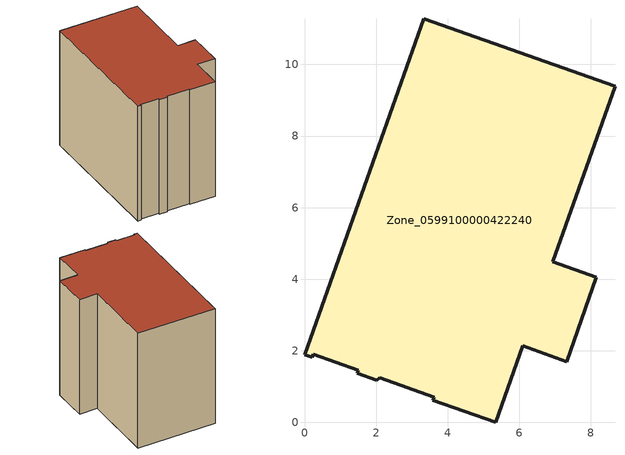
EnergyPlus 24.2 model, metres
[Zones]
Zone_0599100000422240
 floor ground (C_G): 0.24,1.91 0.22,1.82 0,1.9 3.33,11.28 8.67,9.39 6.93,4.49 8.15,4.05 7.32,1.7 6.09,2.14 5.34,0 3.58,0.62 3.62,0.71 2.1,1.25 2.02,1.18 1.48,1.37 1.51,1.46 z0.46
 wall outside (C_F): 6.09,2.14 7.32,1.7 8.15,4.05 6.93,4.49 8.67,9.39 3.33,11.28 0,1.9 0.22,1.82 0.24,1.91 1.51,1.46 1.48,1.37 2.02,1.18 2.1,1.25 3.62,0.71 3.58,0.62 5.34,0 6.09,2.14 z0.46:9.24
 roof outside (C_R): 0.22,1.82 0.24,1.91 1.51,1.46 1.48,1.37 2.02,1.18 2.1,1.25 3.62,0.71 3.58,0.62 5.34,0 6.09,2.14 7.32,1.7 8.15,4.05 6.93,4.49 8.67,9.39 3.33,11.28 0,1.9 z9.24
[BUILDING]
Pand.0599100000422240: North Axis=0; Terrain=City; Loads Convergence Tolerance Value=0.04; Temperature Convergence Tolerance Value=0.4; Solar Distribution=FullExterior; Maximum Number of Warmup Days=25; Minimum Number of Warmup Days=1
[Site:Location]
Rotterdam.The.Hague.AP_ZH_NLD Design_Conditions: Latitude=51.96; Longitude=4.45; Time Zone=1; Elevation=-4.5
[SITE:GROUNDTEMPERATURE:BUILDINGSURFACE]
18, 18, 18, 18, 18, 18, 18, 18, 18, 18, 18, 18
[MATERIAL] Thermal Absorptance=0.9; Solar Absorptance=0.7; Visible Absorptance=0.7
Name | Roughness | Thickness | Conductivity | Density | Specific Heat
G.TC.1992-2005 | MediumSmooth | 0.15 | 0.06 | 540 | 1210
F.TC.1992-2005 | Rough | 0.3 | 0.12 | 1920 | 840
R.TC.1992-2005 | MediumRough | 0.2 | 0.08 | 1500 | 1000
[CONSTRUCTION]
C_G: G.TC.1992-2005
C_F: F.TC.1992-2005
C_R: R.TC.1992-2005
[ZONE]
Zone_0599100000422240: Type=1; Multiplier=1; Ceiling Height=Autocalculate; Volume=Autocalculate; Floor Area=autocalculate; Part of Total Floor Area=Yes
[ZONEINFILTRATION:DESIGNFLOWRATE]
Infil_Zone_0599100000422240: Zone or ZoneList or Space or SpaceList=Zone_0599100000422240; Schedule=AlwaysOn; Design Flow Rate Calculation Method=Flow/Area; Flow Rate per Floor Area=0.0015; Constant Term Coefficient=1; Temperature Term Coefficient=0; Velocity Term Coefficient=0; Velocity Squared Term Coefficient=0
[HVACTEMPLATE:ZONE:IDEALLOADSAIRSYSTEM]
Zone_0599100000422240: Maximum Heating Supply Air Temperature=50; Minimum Cooling Supply Air Temperature=13; Maximum Heating Supply Air Humidity Ratio=0.0156; Minimum Cooling Supply Air Humidity Ratio=0.0077; Heating Limit=NoLimit; Cooling Limit=NoLimit; Dehumidification Control Type=ConstantSensibleHeatRatio; Cooling Sensible Heat Ratio=0.7; Dehumidification Setpoint=60; Humidification Control Type=None; Humidification Setpoint=30; Outdoor Air Method=None; Outdoor Air Flow Rate per Person=0.00944; Outdoor Air Flow Rate per Zone Floor Area=0; Outdoor Air Flow Rate per Zone=0; Demand Controlled Ventilation Type=None; Outdoor Air Economizer Type=NoEconomizer; Heat Recovery Type=None; Sensible Heat Recovery Effectiveness=0.7; Latent Heat Recovery Effectiveness=0.65
[ZONECONTROL:THERMOSTAT]
ThermostatControl_Zone_0599100000422240: Zone or ZoneList=Zone_0599100000422240; Control Type Schedule=DualSetpointControlType; Control 1=Thermostat_Zone_0599100000422240; Temperature Difference Between Cutout And Setpoint=0
[THERMOSTATSETPOINT:DUALSETPOINT]
Thermostat_Zone_0599100000422240: Heating Setpoint Temperature Schedule=HeatingSetpoint_Zone_0599100000422240; Cooling Setpoint Temperature Schedule=CoolingSetpoint_Zone_0599100000422240
[SCHEDULE:COMPACT]
HeatingSetpoint_Zone_0599100000422240: Through: 12/31, For: AllDays, Until: 24:00, 21
CoolingSetpoint_Zone_0599100000422240: Through: 12/31, For: AllDays, Until: 24:00, 24
DualSetpointControlType: Through: 12/31, For: AllDays, Until: 24:00, 4
AlwaysOn: Through: 12/31, For: AllDays, Until: 24:00, 1
